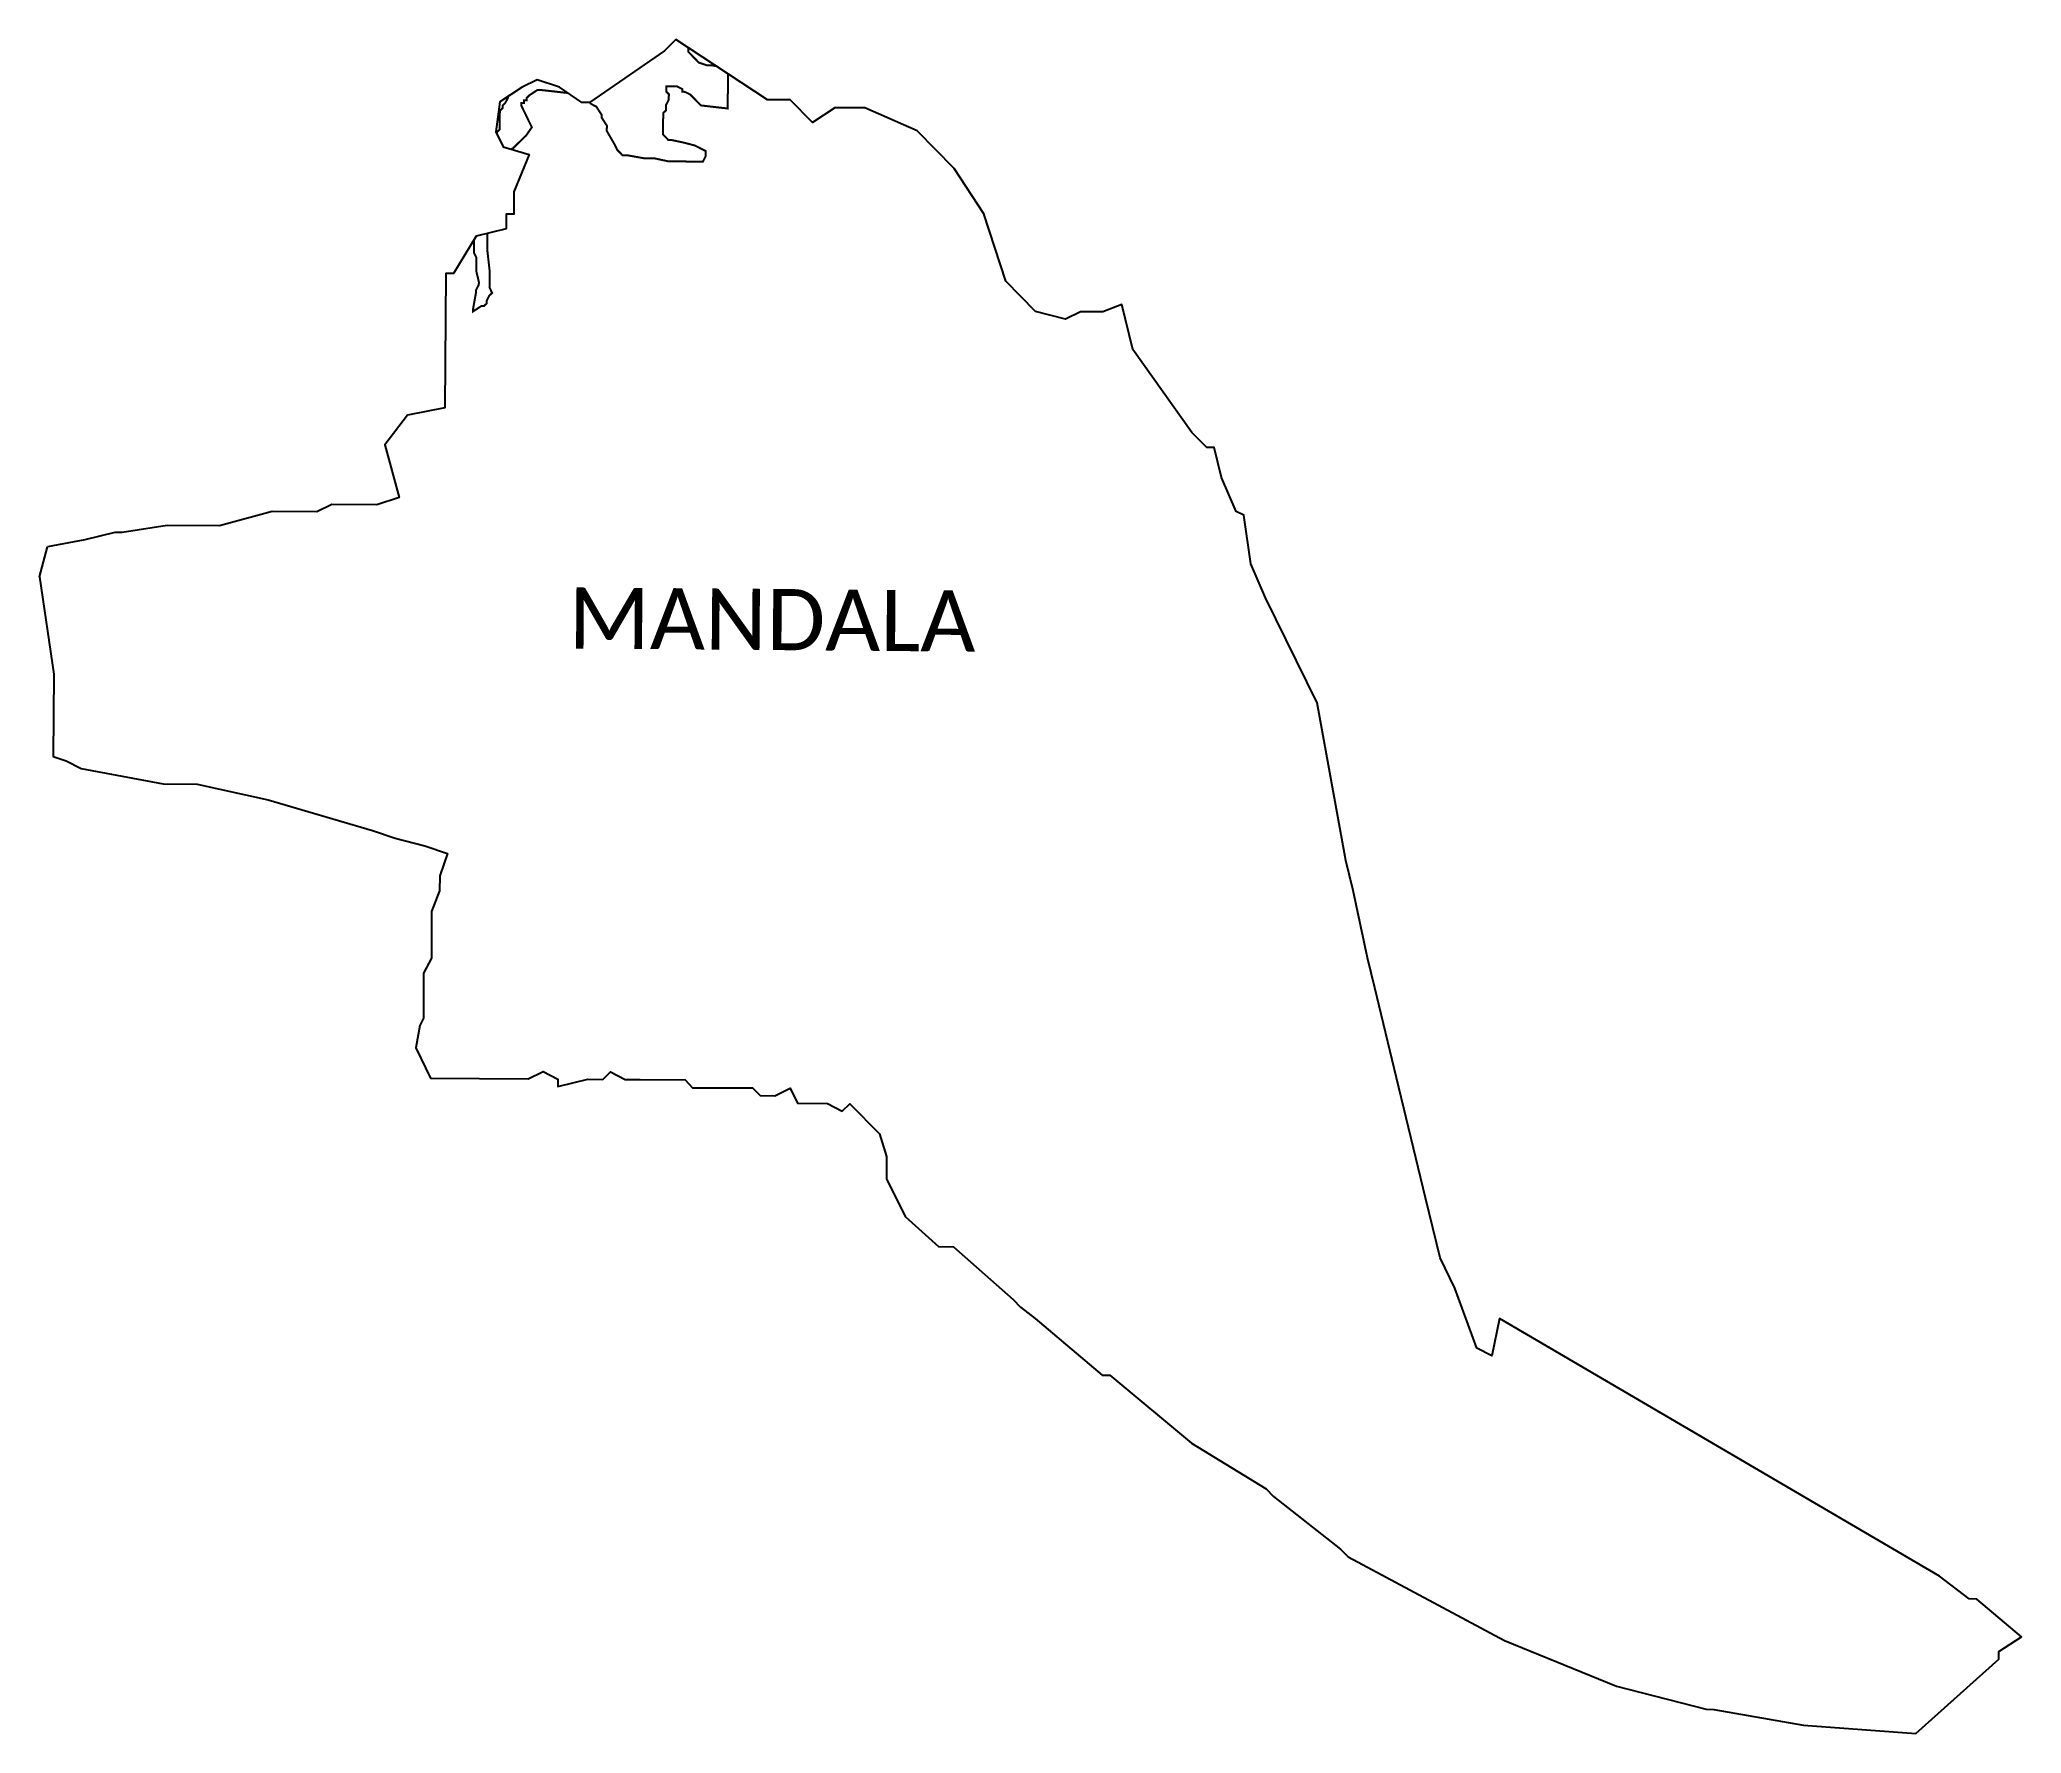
# Model space of a CAD drawing. Header units: metres. Extents: x 279463 to 282426, y 2044685 to 2047219.
import ezdxf

# ---------------------------------------------------------------- set-up
doc = ezdxf.new("R2010")
doc.units = ezdxf.units.M
for name, color, linetype in [('HAZARDS LINE', 1, 'Continuous'), ('village', 3, 'Continuous'), ('VILLAGE NAME', 250, 'Continuous')]:
    doc.layers.add(name, color=color, linetype=linetype)
doc.styles.get("Standard").update_dxf_attribs({"font": 'simplex.shx'})

msp = doc.modelspace()

# ---------------------------------------------------------------- linework, layer by layer
at = {"color": 3, "flags": 128}
msp.add_lwpolyline([(279463, 2046415.1), (279474.5, 2046459.8)], dxfattribs=at)
at = {"layer": 'HAZARDS LINE', "lineweight": 18, "const_width": 3}
for points in [[(280475.1, 2047178.8), (280468.6, 2047180), (280460.6, 2047180.1), (280448.6, 2047184.2), (280440.7, 2047192.4), (280436.8, 2047196.4), (280432.8, 2047200.5), (280432.9, 2047206.5)], [(280285.3, 2047124.6), (280287.6, 2047122.3), (280295.5, 2047118.2), (280303.4, 2047106), (280303.3, 2047102), (280311.2, 2047089.9), (280311.1, 2047081.9), (280322.8, 2047061.7), (280326.7, 2047053.6), (280330.7, 2047049.6), (280334.6, 2047045.5), (280342.6, 2047045.4), (280366.6, 2047041.1), (280382.6, 2047040.9), (280402.6, 2047036.6), (280454.7, 2047035.9), (280458.8, 2047043.9), (280458.9, 2047051.9), (280450.9, 2047056), (280443, 2047060.1), (280427, 2047064.3), (280407, 2047068.6), (280403, 2047068.6), (280395.1, 2047076.8), (280395.5, 2047108.8), (280399.6, 2047112.8), (280399.7, 2047120.8), (280403.8, 2047128.7), (280403.9, 2047136.8), (280400, 2047140.8), (280400.1, 2047148.8), (280416.1, 2047148.6), (280424.1, 2047144.5), (280424, 2047140.5), (280428, 2047140.4), (280436, 2047136.3), (280451.8, 2047120.1), (280491.8, 2047115.5), (280492.5, 2047167.4)], [(280163.5, 2047133.8), (280163.5, 2047131.9), (280159.4, 2047124), (280155.3, 2047120), (280155.3, 2047116), (280151.2, 2047112.1), (280150.8, 2047084), (280146.8, 2047080.1), (280146.7, 2047077.3)], [(280168.4, 2047054.7), (280170.5, 2047055.7), (280182.7, 2047067.6), (280186.7, 2047071.5), (280190.8, 2047075.5), (280199, 2047087.4), (280183.4, 2047119.6), (280183.4, 2047123.7), (280187.4, 2047123.6), (280187.5, 2047127.6), (280191.5, 2047127.6), (280191.5, 2047131.6), (280195.6, 2047135.5), (280207.7, 2047143.4), (280211.7, 2047143.3), (280251.7, 2047138.8), (280253, 2047138.8)], [(280112.6, 2046919.2), (280112.3, 2046900.2), (280116.2, 2046892.1), (280116, 2046872.1), (280119.8, 2046856), (280119.7, 2046852), (280115.6, 2046844.1), (280115.5, 2046840.1), (280111.2, 2046816.1), (280111.2, 2046812.1), (280123.3, 2046819.9), (280127.3, 2046819.9), (280131.3, 2046823.8), (280131.4, 2046827.8), (280135.5, 2046835.8), (280139.6, 2046839.7), (280135.7, 2046847.8), (280136, 2046871.8), (280132.4, 2046903.9), (280132.7, 2046928), (280132.5, 2046928.5)]]:
    msp.add_lwpolyline(points, dxfattribs=at)
at = {"layer": 'village', "color": 3, "true_color": 0x00ff00}
msp.add_lwpolyline([(279463, 2046415.1), (279484.2, 2046269.5), (279483.2, 2046146.5), (279502.6, 2046140), (279524.9, 2046128.6), (279647.9, 2046105.3), (279698.3, 2046104.9), (279804.5, 2046081.7), (279960.9, 2046035.7), (279994.4, 2046024.3), (280039.1, 2046012.7), (280072.7, 2046001.3), (280061.2, 2045967.8), (280061, 2045945.4), (280049.1, 2045914.6), (280049.1, 2045844.7), (280037.2, 2045822.3), (280037.2, 2045755.2), (280031.5, 2045744), (280025.6, 2045710.5), (280047.7, 2045665.5), (280193.3, 2045664.4), (280215.7, 2045675.4), (280238, 2045664), (280237.9, 2045652.9), (280282.8, 2045663.7), (280305.2, 2045663.5), (280316.5, 2045674.6), (280338.8, 2045663.3), (280361.2, 2045663.1), (280428.4, 2045662.6), (280439.5, 2045651), (280484.3, 2045651), (280495.5, 2045650.9), (280529.1, 2045650.6), (280540.2, 2045639.3), (280562.6, 2045639.1), (280585.1, 2045650.2), (280596.1, 2045627.7), (280640.9, 2045627.4), (280663.2, 2045616), (280674.5, 2045627.1), (280718.9, 2045582), (280729.6, 2045548.3), (280729.6, 2045514.7), (280757.2, 2045458.5), (280807.2, 2045413.3), (280829.6, 2045413.1), (280918.6, 2045334.1), (280929.7, 2045322.8), (280951.9, 2045305.8), (281052.1, 2045221), (281063.3, 2045221), (281185.7, 2045119.2), (281297.1, 2045051.2), (281308.2, 2045039.9), (281408.4, 2044960.8), (281419.5, 2044949.5), (281653.7, 2044824.5), (281821.2, 2044756.1), (281955.3, 2044721.4), (281966.5, 2044721.3), (282100.7, 2044697.9), (282268.6, 2044685.4), (282392.6, 2044796.4), (282392.7, 2044807.7), (282426.4, 2044829.8), (282359.7, 2044886.3), (282348.5, 2044886.4), (282304, 2044920.3), (281646.2, 2045306.1), (281634.6, 2045250.2), (281612.3, 2045261.6), (281579.4, 2045351.4), (281557.4, 2045396.4), (281535.6, 2045486.1), (281492.2, 2045665.6), (281459.7, 2045800.2), (281448.8, 2045845.1), (281427.2, 2045946.1), (281416.3, 2045990.9), (281373.3, 2046226.4), (281296.2, 2046383.8), (281274.2, 2046434.4), (281263.5, 2046507.2), (281252.4, 2046512.9), (281230.4, 2046563.5), (281219.5, 2046608.3), (281208.3, 2046608.4), (281186.1, 2046631), (281097.5, 2046754.9), (281086.6, 2046799.7), (281081.2, 2046822.2), (281053.1, 2046811.2), (281019.5, 2046811.4), (280997, 2046800.4), (280952.3, 2046812), (280907.9, 2046857.1), (280875.1, 2046958.1), (280830.8, 2047025.7), (280775.3, 2047082.1), (280697.1, 2047116.3), (280652.3, 2047116.6), (280618.6, 2047094.5), (280585.2, 2047128.3), (280551.6, 2047128.6), (280414.5, 2047218.5), (280397.6, 2047201.8), (280285.1, 2047124.5), (280274, 2047124.5), (280240.6, 2047147.2), (280207.1, 2047158.6), (280184.7, 2047147.6), (280150.9, 2047125.5), (280145, 2047080.8), (280156, 2047058.4), (280195.1, 2047046.9), (280172.3, 2046991.1), (280172, 2046957.6), (280160.8, 2046957.6), (280160.6, 2046935.3), (280115.8, 2046924.4), (280081.8, 2046868.8), (280070.6, 2046868.9), (280069, 2046667.6), (280013, 2046656.8), (279979.1, 2046612.3), (280000.8, 2046533.9), (279967.2, 2046523), (279900.1, 2046523.5), (279877.6, 2046512.5), (279810.5, 2046513), (279732, 2046491.3), (279653.7, 2046491.9), (279586.5, 2046481.3), (279575.3, 2046481.3), (279530.5, 2046470.5), (279474.5, 2046459.8)], dxfattribs=at)

# ---------------------------------------------------------------- texts
at = {"layer": 'VILLAGE NAME', "insert": (280254.2, 2046399.4), "char_height": 91.425, "attachment_point": 1, "rotation": 359.5442}
msp.add_mtext_dynamic_manual_height_columns('{\\fCalibri|b0|i0|c0|p34;MANDALA}', width=798.716, gutter_width=457.1, heights=[0], dxfattribs=at)

doc.saveas('drawing.dxf')
